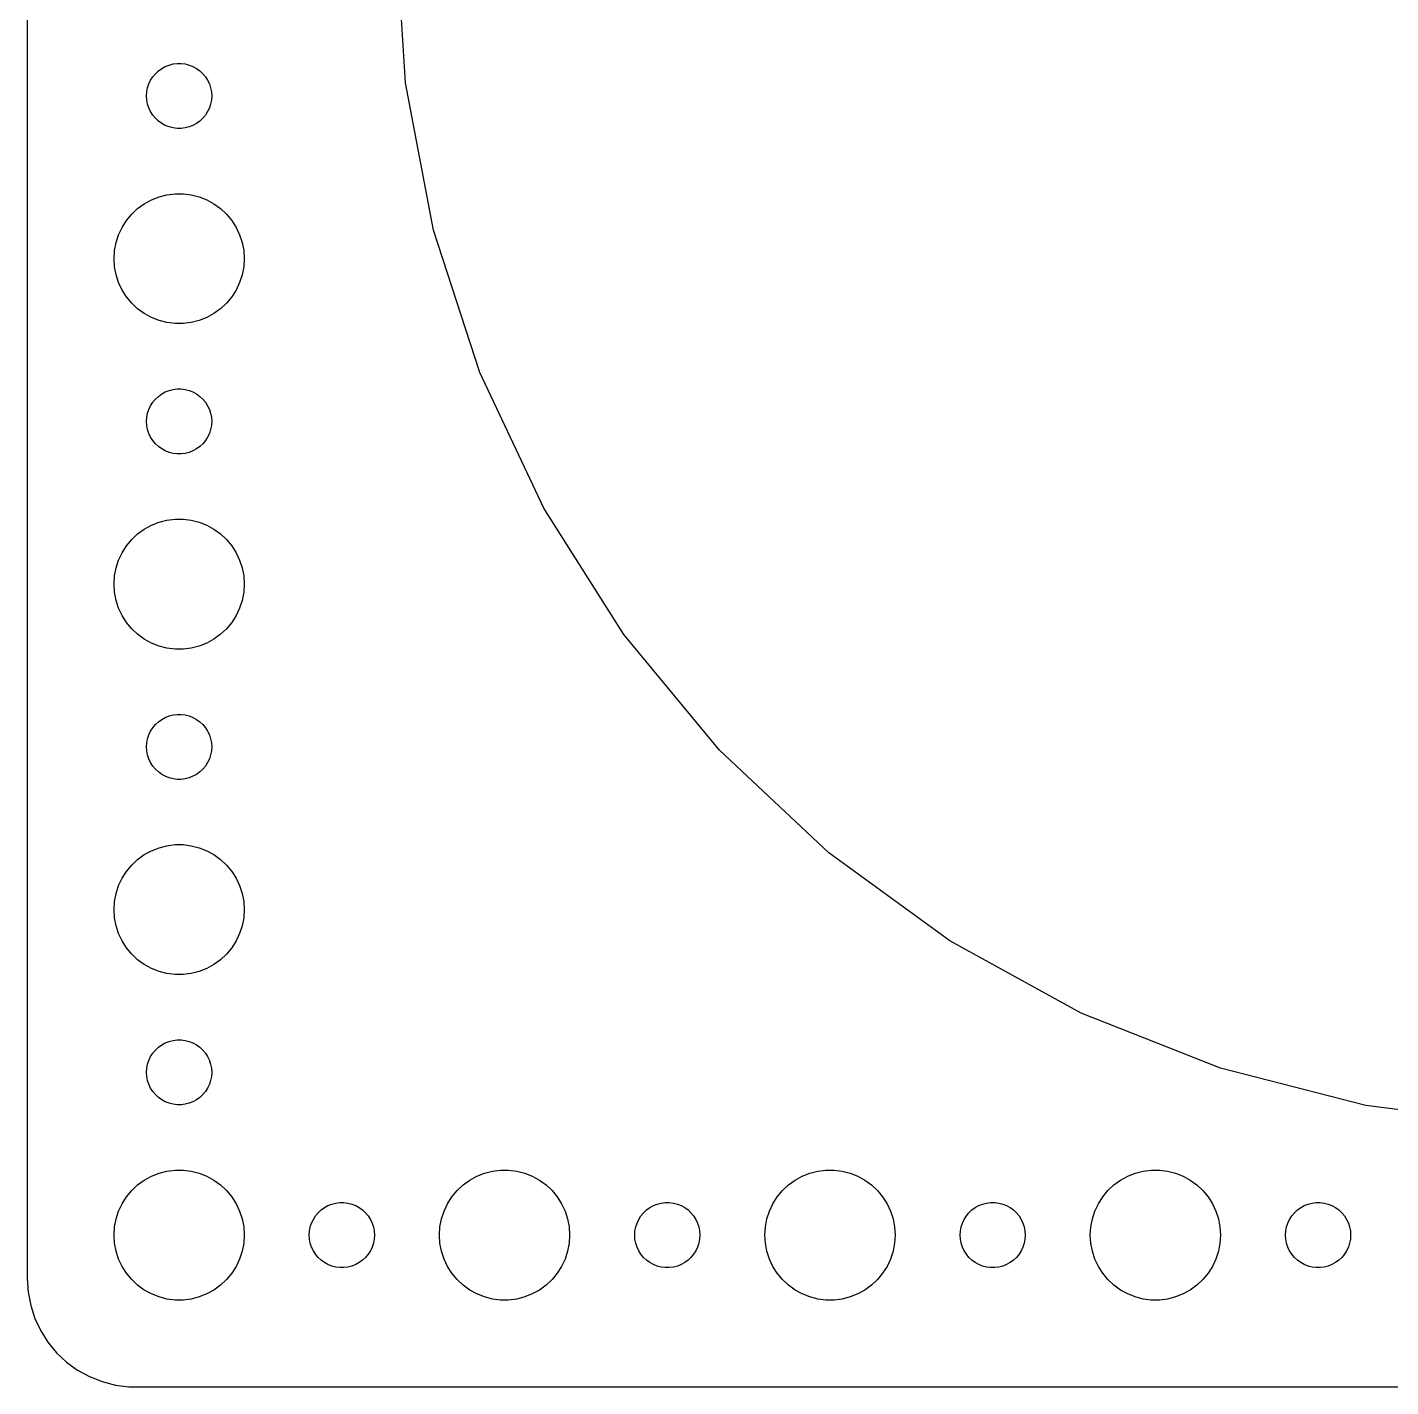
# Model space of a CAD drawing. Header units: metres. Extents: x -187 to 187, y -67 to 67.
# Drawn here: x -187 to -124.2, y -67 to -4.3 of the extents above; entities that cross this region are included whole.
import ezdxf

# ---------------------------------------------------------------- set-up
doc = ezdxf.new("R2010")
doc.units = ezdxf.units.M

msp = doc.modelspace()

# ---------------------------------------------------------------- linework, layer by layer
for p, q in [((-187, 62), (-187, -62)), ((-169.566, -6.89333), (-170, 0)), ((-180.956, -6.34422), (-180.804, -6.23351)), ((-180.804, -6.23351), (-180.639, -6.14275)), ((-180.639, -6.14275), (-180.464, -6.07341)), ((-180.464, -6.07341), (-180.281, -6.02657)), ((-180.281, -6.02657), (-180.094, -6.00294)), ((-180.094, -6.00294), (-179.906, -6.00294)), ((-179.906, -6.00294), (-179.719, -6.02657)), ((-179.719, -6.02657), (-179.536, -6.07341)), ((-179.536, -6.07341), (-179.361, -6.14275)), ((-179.361, -6.14275), (-179.196, -6.23351)), ((-179.196, -6.23351), (-179.044, -6.34422)), ((-181.395, -6.9478), (-181.314, -6.77736)), ((-181.314, -6.77736), (-181.214, -6.61832)), ((-181.214, -6.61832), (-181.093, -6.47318)), ((-181.093, -6.47318), (-180.956, -6.34422)), ((-179.044, -6.34422), (-178.907, -6.47318)), ((-178.907, -6.47318), (-178.786, -6.61832)), ((-178.786, -6.61832), (-178.686, -6.77736)), ((-178.686, -6.77736), (-178.605, -6.9478)), ((-168.272, -13.6779), (-169.566, -6.89333)), ((-181.5, -7.5), (-181.488, -7.312)), ((-181.488, -7.68799), (-181.5, -7.5)), ((-181.488, -7.312), (-181.453, -7.12695)), ((-181.453, -7.12695), (-181.395, -6.9478)), ((-178.605, -6.9478), (-178.547, -7.12695)), ((-178.547, -7.12695), (-178.512, -7.312)), ((-178.512, -7.312), (-178.5, -7.5)), ((-178.5, -7.5), (-178.512, -7.68799)), ((-181.453, -7.87303), (-181.488, -7.68799)), ((-181.395, -8.05219), (-181.453, -7.87303)), ((-181.314, -8.22263), (-181.395, -8.05219)), ((-178.605, -8.05219), (-178.686, -8.22263)), ((-178.547, -7.87303), (-178.605, -8.05219)), ((-178.512, -7.68799), (-178.547, -7.87303)), ((-181.214, -8.38167), (-181.314, -8.22263)), ((-181.093, -8.52681), (-181.214, -8.38167)), ((-180.956, -8.65576), (-181.093, -8.52681)), ((-180.804, -8.76648), (-180.956, -8.65576)), ((-180.639, -8.85724), (-180.804, -8.76648)), ((-179.196, -8.76648), (-179.361, -8.85724)), ((-179.044, -8.65576), (-179.196, -8.76648)), ((-178.907, -8.52681), (-179.044, -8.65576)), ((-178.786, -8.38167), (-178.907, -8.52681)), ((-178.686, -8.22263), (-178.786, -8.38167)), ((-180.464, -8.92657), (-180.639, -8.85724)), ((-180.281, -8.97342), (-180.464, -8.92657)), ((-180.094, -8.99704), (-180.281, -8.97342)), ((-179.906, -8.99704), (-180.094, -8.99704)), ((-179.719, -8.97342), (-179.906, -8.99704)), ((-179.536, -8.92657), (-179.719, -8.97342)), ((-179.361, -8.85724), (-179.536, -8.92657)), ((-181.912, -12.6884), (-181.607, -12.467)), ((-181.607, -12.467), (-181.277, -12.2855)), ((-181.277, -12.2855), (-180.927, -12.1468)), ((-180.927, -12.1468), (-180.562, -12.0531)), ((-180.562, -12.0531), (-180.188, -12.0059)), ((-180.188, -12.0059), (-179.812, -12.0059)), ((-179.812, -12.0059), (-179.438, -12.0531)), ((-179.438, -12.0531), (-179.073, -12.1468)), ((-179.073, -12.1468), (-178.723, -12.2855)), ((-178.723, -12.2855), (-178.393, -12.467)), ((-178.393, -12.467), (-178.088, -12.6884)), ((-182.427, -13.2366), (-182.187, -12.9464)), ((-182.187, -12.9464), (-181.912, -12.6884)), ((-178.088, -12.6884), (-177.813, -12.9464)), ((-177.813, -12.9464), (-177.573, -13.2366)), ((-182.789, -13.8956), (-182.629, -13.5547)), ((-182.629, -13.5547), (-182.427, -13.2366)), ((-177.573, -13.2366), (-177.371, -13.5547)), ((-177.371, -13.5547), (-177.211, -13.8956)), ((-166.138, -20.2468), (-168.272, -13.6779)), ((-182.976, -14.624), (-182.906, -14.2539)), ((-182.906, -14.2539), (-182.789, -13.8956)), ((-177.211, -13.8956), (-177.094, -14.2539)), ((-177.094, -14.2539), (-177.024, -14.624)), ((-183, -15), (-182.976, -14.624)), ((-182.976, -15.376), (-183, -15)), ((-177.024, -14.624), (-177, -15)), ((-177, -15), (-177.024, -15.376)), ((-182.906, -15.7461), (-182.976, -15.376)), ((-177.024, -15.376), (-177.094, -15.7461)), ((-182.789, -16.1044), (-182.906, -15.7461)), ((-182.629, -16.4453), (-182.789, -16.1044)), ((-177.211, -16.1044), (-177.371, -16.4453)), ((-177.094, -15.7461), (-177.211, -16.1044)), ((-182.427, -16.7634), (-182.629, -16.4453)), ((-182.187, -17.0536), (-182.427, -16.7634)), ((-177.573, -16.7634), (-177.813, -17.0536)), ((-177.371, -16.4453), (-177.573, -16.7634)), ((-181.912, -17.3115), (-182.187, -17.0536)), ((-181.607, -17.533), (-181.912, -17.3115)), ((-181.277, -17.7145), (-181.607, -17.533)), ((-178.393, -17.533), (-178.723, -17.7145)), ((-178.088, -17.3115), (-178.393, -17.533)), ((-177.813, -17.0536), (-178.088, -17.3115)), ((-180.927, -17.8532), (-181.277, -17.7145)), ((-180.562, -17.9469), (-180.927, -17.8532)), ((-180.188, -17.9941), (-180.562, -17.9469)), ((-179.812, -17.9941), (-180.188, -17.9941)), ((-179.438, -17.9469), (-179.812, -17.9941)), ((-179.073, -17.8532), (-179.438, -17.9469)), ((-178.723, -17.7145), (-179.073, -17.8532)), ((-163.197, -26.4964), (-166.138, -20.2468)), ((-181.093, -21.4732), (-180.956, -21.3442)), ((-180.956, -21.3442), (-180.804, -21.2335)), ((-180.804, -21.2335), (-180.639, -21.1427)), ((-180.639, -21.1427), (-180.464, -21.0734)), ((-180.464, -21.0734), (-180.281, -21.0266)), ((-180.281, -21.0266), (-180.094, -21.003)), ((-180.094, -21.003), (-179.906, -21.003)), ((-179.906, -21.003), (-179.719, -21.0266)), ((-179.719, -21.0266), (-179.536, -21.0734)), ((-179.536, -21.0734), (-179.361, -21.1427)), ((-179.361, -21.1427), (-179.196, -21.2335)), ((-179.196, -21.2335), (-179.044, -21.3442)), ((-179.044, -21.3442), (-178.907, -21.4732)), ((-181.453, -22.127), (-181.395, -21.9478)), ((-181.395, -21.9478), (-181.314, -21.7774)), ((-181.314, -21.7774), (-181.214, -21.6183)), ((-181.214, -21.6183), (-181.093, -21.4732)), ((-178.907, -21.4732), (-178.786, -21.6183)), ((-178.786, -21.6183), (-178.686, -21.7774)), ((-178.686, -21.7774), (-178.605, -21.9478)), ((-178.605, -21.9478), (-178.547, -22.127)), ((-181.5, -22.5), (-181.488, -22.312)), ((-181.488, -22.688), (-181.5, -22.5)), ((-181.488, -22.312), (-181.453, -22.127)), ((-178.547, -22.127), (-178.512, -22.312)), ((-178.512, -22.312), (-178.5, -22.5)), ((-178.5, -22.5), (-178.512, -22.688)), ((-181.453, -22.873), (-181.488, -22.688)), ((-181.395, -23.0522), (-181.453, -22.873)), ((-181.314, -23.2226), (-181.395, -23.0522)), ((-181.214, -23.3817), (-181.314, -23.2226)), ((-178.686, -23.2226), (-178.786, -23.3817)), ((-178.605, -23.0522), (-178.686, -23.2226)), ((-178.547, -22.873), (-178.605, -23.0522)), ((-178.512, -22.688), (-178.547, -22.873)), ((-181.093, -23.5268), (-181.214, -23.3817)), ((-180.956, -23.6558), (-181.093, -23.5268)), ((-180.804, -23.7665), (-180.956, -23.6558)), ((-180.639, -23.8572), (-180.804, -23.7665)), ((-180.464, -23.9266), (-180.639, -23.8572)), ((-179.361, -23.8572), (-179.536, -23.9266)), ((-179.196, -23.7665), (-179.361, -23.8572)), ((-179.044, -23.6558), (-179.196, -23.7665)), ((-178.907, -23.5268), (-179.044, -23.6558)), ((-178.786, -23.3817), (-178.907, -23.5268)), ((-180.281, -23.9734), (-180.464, -23.9266)), ((-180.094, -23.997), (-180.281, -23.9734)), ((-179.906, -23.997), (-180.094, -23.997)), ((-179.719, -23.9734), (-179.906, -23.997)), ((-179.536, -23.9266), (-179.719, -23.9734)), ((-180.562, -27.0531), (-180.188, -27.0059)), ((-180.188, -27.0059), (-179.812, -27.0059)), ((-179.812, -27.0059), (-179.438, -27.0531)), ((-159.496, -32.3282), (-163.197, -26.4964)), ((-181.912, -27.6884), (-181.607, -27.467)), ((-181.607, -27.467), (-181.277, -27.2855)), ((-181.277, -27.2855), (-180.927, -27.1468)), ((-180.927, -27.1468), (-180.562, -27.0531)), ((-179.438, -27.0531), (-179.073, -27.1468)), ((-179.073, -27.1468), (-178.723, -27.2855)), ((-178.723, -27.2855), (-178.393, -27.467)), ((-178.393, -27.467), (-178.088, -27.6884)), ((-182.629, -28.5547), (-182.427, -28.2366)), ((-182.427, -28.2366), (-182.187, -27.9464)), ((-182.187, -27.9464), (-181.912, -27.6884)), ((-178.088, -27.6884), (-177.813, -27.9464)), ((-177.813, -27.9464), (-177.573, -28.2366)), ((-177.573, -28.2366), (-177.371, -28.5547)), ((-182.906, -29.2539), (-182.789, -28.8956)), ((-182.789, -28.8956), (-182.629, -28.5547)), ((-177.371, -28.5547), (-177.211, -28.8956)), ((-177.211, -28.8956), (-177.094, -29.2539)), ((-182.976, -29.624), (-182.906, -29.2539)), ((-177.094, -29.2539), (-177.024, -29.624)), ((-183, -30), (-182.976, -29.624)), ((-182.976, -30.376), (-183, -30)), ((-177.024, -29.624), (-177, -30)), ((-177, -30), (-177.024, -30.376)), ((-182.906, -30.7461), (-182.976, -30.376)), ((-182.789, -31.1044), (-182.906, -30.7461)), ((-177.094, -30.7461), (-177.211, -31.1044)), ((-177.024, -30.376), (-177.094, -30.7461)), ((-182.629, -31.4453), (-182.789, -31.1044)), ((-177.211, -31.1044), (-177.371, -31.4453)), ((-182.427, -31.7634), (-182.629, -31.4453)), ((-182.187, -32.0536), (-182.427, -31.7634)), ((-177.573, -31.7634), (-177.813, -32.0536)), ((-177.371, -31.4453), (-177.573, -31.7634)), ((-181.912, -32.3115), (-182.187, -32.0536)), ((-181.607, -32.533), (-181.912, -32.3115)), ((-181.277, -32.7145), (-181.607, -32.533)), ((-178.393, -32.533), (-178.723, -32.7145)), ((-178.088, -32.3115), (-178.393, -32.533)), ((-177.813, -32.0536), (-178.088, -32.3115)), ((-155.093, -37.6501), (-159.496, -32.3282)), ((-180.927, -32.8532), (-181.277, -32.7145)), ((-180.562, -32.9469), (-180.927, -32.8532)), ((-180.188, -32.9941), (-180.562, -32.9469)), ((-179.812, -32.9941), (-180.188, -32.9941)), ((-179.438, -32.9469), (-179.812, -32.9941)), ((-179.073, -32.8532), (-179.438, -32.9469)), ((-178.723, -32.7145), (-179.073, -32.8532)), ((-181.093, -36.4732), (-180.956, -36.3442)), ((-180.956, -36.3442), (-180.804, -36.2335)), ((-180.804, -36.2335), (-180.639, -36.1428)), ((-180.639, -36.1428), (-180.464, -36.0734)), ((-180.464, -36.0734), (-180.281, -36.0266)), ((-180.281, -36.0266), (-180.094, -36.003)), ((-180.094, -36.003), (-179.906, -36.003)), ((-179.906, -36.003), (-179.719, -36.0266)), ((-179.719, -36.0266), (-179.536, -36.0734)), ((-179.536, -36.0734), (-179.361, -36.1428)), ((-179.361, -36.1428), (-179.196, -36.2335)), ((-179.196, -36.2335), (-179.044, -36.3442)), ((-179.044, -36.3442), (-178.907, -36.4732)), ((-181.453, -37.127), (-181.395, -36.9478)), ((-181.395, -36.9478), (-181.314, -36.7774)), ((-181.314, -36.7774), (-181.214, -36.6183)), ((-181.214, -36.6183), (-181.093, -36.4732)), ((-178.907, -36.4732), (-178.786, -36.6183)), ((-178.786, -36.6183), (-178.686, -36.7774)), ((-178.686, -36.7774), (-178.605, -36.9478)), ((-178.605, -36.9478), (-178.547, -37.127)), ((-181.5, -37.5), (-181.488, -37.312)), ((-181.488, -37.688), (-181.5, -37.5)), ((-181.488, -37.312), (-181.453, -37.127)), ((-181.453, -37.873), (-181.488, -37.688)), ((-178.547, -37.127), (-178.512, -37.312)), ((-178.512, -37.688), (-178.547, -37.873)), ((-178.512, -37.312), (-178.5, -37.5)), ((-178.5, -37.5), (-178.512, -37.688)), ((-150.058, -42.3782), (-155.093, -37.6501)), ((-181.395, -38.0522), (-181.453, -37.873)), ((-181.314, -38.2226), (-181.395, -38.0522)), ((-181.214, -38.3817), (-181.314, -38.2226)), ((-178.686, -38.2226), (-178.786, -38.3817)), ((-178.605, -38.0522), (-178.686, -38.2226)), ((-178.547, -37.873), (-178.605, -38.0522)), ((-181.093, -38.5268), (-181.214, -38.3817)), ((-180.956, -38.6558), (-181.093, -38.5268)), ((-180.804, -38.7665), (-180.956, -38.6558)), ((-180.639, -38.8572), (-180.804, -38.7665)), ((-180.464, -38.9266), (-180.639, -38.8572)), ((-180.281, -38.9734), (-180.464, -38.9266)), ((-179.536, -38.9266), (-179.719, -38.9734)), ((-179.361, -38.8572), (-179.536, -38.9266)), ((-179.196, -38.7665), (-179.361, -38.8572)), ((-179.044, -38.6558), (-179.196, -38.7665)), ((-178.907, -38.5268), (-179.044, -38.6558)), ((-178.786, -38.3817), (-178.907, -38.5268)), ((-180.094, -38.997), (-180.281, -38.9734)), ((-179.906, -38.997), (-180.094, -38.997)), ((-179.719, -38.9734), (-179.906, -38.997)), ((-180.927, -42.1468), (-180.562, -42.0531)), ((-180.562, -42.0531), (-180.188, -42.0059)), ((-180.188, -42.0059), (-179.812, -42.0059)), ((-179.812, -42.0059), (-179.438, -42.0531)), ((-179.438, -42.0531), (-179.073, -42.1468)), ((-182.187, -42.9464), (-181.912, -42.6885)), ((-181.912, -42.6885), (-181.607, -42.467)), ((-181.607, -42.467), (-181.277, -42.2855)), ((-181.277, -42.2855), (-180.927, -42.1468)), ((-179.073, -42.1468), (-178.723, -42.2855)), ((-178.723, -42.2855), (-178.393, -42.467)), ((-178.393, -42.467), (-178.088, -42.6885)), ((-178.088, -42.6885), (-177.813, -42.9464)), ((-144.47, -46.438), (-150.058, -42.3782)), ((-182.629, -43.5547), (-182.427, -43.2366)), ((-182.427, -43.2366), (-182.187, -42.9464)), ((-177.813, -42.9464), (-177.573, -43.2366)), ((-177.573, -43.2366), (-177.371, -43.5547)), ((-182.906, -44.2539), (-182.789, -43.8956)), ((-182.789, -43.8956), (-182.629, -43.5547)), ((-177.371, -43.5547), (-177.211, -43.8956)), ((-177.211, -43.8956), (-177.094, -44.2539)), ((-182.976, -44.624), (-182.906, -44.2539)), ((-177.094, -44.2539), (-177.024, -44.624)), ((-183, -45), (-182.976, -44.624)), ((-182.976, -45.376), (-183, -45)), ((-177.024, -44.624), (-177, -45)), ((-177, -45), (-177.024, -45.376)), ((-182.906, -45.7461), (-182.976, -45.376)), ((-182.789, -46.1044), (-182.906, -45.7461)), ((-177.094, -45.7461), (-177.211, -46.1044)), ((-177.024, -45.376), (-177.094, -45.7461)), ((-182.629, -46.4453), (-182.789, -46.1044)), ((-182.427, -46.7634), (-182.629, -46.4453)), ((-177.371, -46.4453), (-177.573, -46.7634)), ((-177.211, -46.1044), (-177.371, -46.4453)), ((-138.418, -49.7655), (-144.47, -46.438)), ((-182.187, -47.0536), (-182.427, -46.7634)), ((-181.912, -47.3115), (-182.187, -47.0536)), ((-177.813, -47.0536), (-178.088, -47.3115)), ((-177.573, -46.7634), (-177.813, -47.0536)), ((-181.607, -47.533), (-181.912, -47.3115)), ((-181.277, -47.7145), (-181.607, -47.533)), ((-180.927, -47.8532), (-181.277, -47.7145)), ((-178.723, -47.7145), (-179.073, -47.8532)), ((-178.393, -47.533), (-178.723, -47.7145)), ((-178.088, -47.3115), (-178.393, -47.533)), ((-180.562, -47.9469), (-180.927, -47.8532)), ((-180.188, -47.9941), (-180.562, -47.9469)), ((-179.812, -47.9941), (-180.188, -47.9941)), ((-179.438, -47.9469), (-179.812, -47.9941)), ((-179.073, -47.8532), (-179.438, -47.9469)), ((-131.996, -52.3081), (-138.418, -49.7655)), ((-181.214, -51.6183), (-181.093, -51.4732)), ((-181.093, -51.4732), (-180.956, -51.3442)), ((-180.956, -51.3442), (-180.804, -51.2335)), ((-180.804, -51.2335), (-180.639, -51.1428)), ((-180.639, -51.1428), (-180.464, -51.0734)), ((-180.464, -51.0734), (-180.281, -51.0266)), ((-180.281, -51.0266), (-180.094, -51.003)), ((-180.094, -51.003), (-179.906, -51.003)), ((-179.906, -51.003), (-179.719, -51.0266)), ((-179.719, -51.0266), (-179.536, -51.0734)), ((-179.536, -51.0734), (-179.361, -51.1428)), ((-179.361, -51.1428), (-179.196, -51.2335)), ((-179.196, -51.2335), (-179.044, -51.3442)), ((-179.044, -51.3442), (-178.907, -51.4732)), ((-178.907, -51.4732), (-178.786, -51.6183)), ((-181.488, -52.312), (-181.453, -52.127)), ((-181.453, -52.127), (-181.395, -51.9478)), ((-181.395, -51.9478), (-181.314, -51.7774)), ((-181.314, -51.7774), (-181.214, -51.6183)), ((-178.786, -51.6183), (-178.686, -51.7774)), ((-178.686, -51.7774), (-178.605, -51.9478)), ((-178.605, -51.9478), (-178.547, -52.127)), ((-178.547, -52.127), (-178.512, -52.312)), ((-181.5, -52.5), (-181.488, -52.312)), ((-181.488, -52.688), (-181.5, -52.5)), ((-181.453, -52.873), (-181.488, -52.688)), ((-178.512, -52.688), (-178.547, -52.873)), ((-178.512, -52.312), (-178.5, -52.5)), ((-178.5, -52.5), (-178.512, -52.688)), ((-125.306, -54.0258), (-131.996, -52.3081)), ((-181.395, -53.0522), (-181.453, -52.873)), ((-181.314, -53.2226), (-181.395, -53.0522)), ((-181.214, -53.3817), (-181.314, -53.2226)), ((-181.093, -53.5268), (-181.214, -53.3817)), ((-178.786, -53.3817), (-178.907, -53.5268)), ((-178.686, -53.2226), (-178.786, -53.3817)), ((-178.605, -53.0522), (-178.686, -53.2226)), ((-178.547, -52.873), (-178.605, -53.0522)), ((-180.956, -53.6558), (-181.093, -53.5268)), ((-180.804, -53.7665), (-180.956, -53.6558)), ((-180.639, -53.8572), (-180.804, -53.7665)), ((-180.464, -53.9266), (-180.639, -53.8572)), ((-180.281, -53.9734), (-180.464, -53.9266)), ((-180.094, -53.997), (-180.281, -53.9734)), ((-179.906, -53.997), (-180.094, -53.997)), ((-179.719, -53.9734), (-179.906, -53.997)), ((-179.536, -53.9266), (-179.719, -53.9734)), ((-179.361, -53.8572), (-179.536, -53.9266)), ((-179.196, -53.7665), (-179.361, -53.8572)), ((-179.044, -53.6558), (-179.196, -53.7665)), ((-178.907, -53.5268), (-179.044, -53.6558)), ((-118.453, -54.8915), (-125.306, -54.0258)), ((-181.277, -57.2855), (-180.927, -57.1468)), ((-180.927, -57.1468), (-180.562, -57.0531)), ((-180.562, -57.0531), (-180.188, -57.0059)), ((-180.188, -57.0059), (-179.812, -57.0059)), ((-179.812, -57.0059), (-179.438, -57.0531)), ((-179.438, -57.0531), (-179.073, -57.1468)), ((-179.073, -57.1468), (-178.723, -57.2855)), ((-166.277, -57.2855), (-165.927, -57.1468)), ((-165.927, -57.1468), (-165.562, -57.0531)), ((-165.562, -57.0531), (-165.188, -57.0059)), ((-165.188, -57.0059), (-164.812, -57.0059)), ((-164.812, -57.0059), (-164.438, -57.0531)), ((-164.438, -57.0531), (-164.073, -57.1468)), ((-164.073, -57.1468), (-163.723, -57.2855)), ((-151.277, -57.2855), (-150.927, -57.1468)), ((-150.927, -57.1468), (-150.562, -57.0531)), ((-150.562, -57.0531), (-150.188, -57.0059)), ((-150.188, -57.0059), (-149.812, -57.0059)), ((-149.812, -57.0059), (-149.438, -57.0531)), ((-149.438, -57.0531), (-149.073, -57.1468)), ((-149.073, -57.1468), (-148.723, -57.2855)), ((-136.277, -57.2855), (-135.927, -57.1468)), ((-135.927, -57.1468), (-135.562, -57.0531)), ((-135.562, -57.0531), (-135.188, -57.0059)), ((-135.188, -57.0059), (-134.812, -57.0059)), ((-134.812, -57.0059), (-134.438, -57.0531)), ((-134.438, -57.0531), (-134.073, -57.1468)), ((-134.073, -57.1468), (-133.723, -57.2855)), ((-182.187, -57.9464), (-181.912, -57.6885)), ((-181.912, -57.6885), (-181.607, -57.467)), ((-181.607, -57.467), (-181.277, -57.2855)), ((-178.723, -57.2855), (-178.393, -57.467)), ((-178.393, -57.467), (-178.088, -57.6885)), ((-178.088, -57.6885), (-177.813, -57.9464)), ((-167.187, -57.9464), (-166.912, -57.6885)), ((-166.912, -57.6885), (-166.607, -57.467)), ((-166.607, -57.467), (-166.277, -57.2855)), ((-163.723, -57.2855), (-163.393, -57.467)), ((-163.393, -57.467), (-163.088, -57.6885)), ((-163.088, -57.6885), (-162.813, -57.9464)), ((-152.187, -57.9464), (-151.912, -57.6885)), ((-151.912, -57.6885), (-151.607, -57.467)), ((-151.607, -57.467), (-151.277, -57.2855)), ((-148.723, -57.2855), (-148.393, -57.467)), ((-148.393, -57.467), (-148.088, -57.6885)), ((-148.088, -57.6885), (-147.813, -57.9464)), ((-137.187, -57.9464), (-136.912, -57.6885)), ((-136.912, -57.6885), (-136.607, -57.467)), ((-136.607, -57.467), (-136.277, -57.2855)), ((-133.723, -57.2855), (-133.393, -57.467)), ((-133.393, -57.467), (-133.088, -57.6885)), ((-133.088, -57.6885), (-132.813, -57.9464)), ((-182.629, -58.5547), (-182.427, -58.2366)), ((-182.427, -58.2366), (-182.187, -57.9464)), ((-177.813, -57.9464), (-177.573, -58.2366)), ((-177.573, -58.2366), (-177.371, -58.5547)), ((-167.629, -58.5547), (-167.427, -58.2366)), ((-167.427, -58.2366), (-167.187, -57.9464)), ((-162.813, -57.9464), (-162.573, -58.2366)), ((-162.573, -58.2366), (-162.371, -58.5547)), ((-152.629, -58.5547), (-152.427, -58.2366)), ((-152.427, -58.2366), (-152.187, -57.9464)), ((-147.813, -57.9464), (-147.573, -58.2366)), ((-147.573, -58.2366), (-147.371, -58.5547)), ((-137.629, -58.5547), (-137.427, -58.2366)), ((-137.427, -58.2366), (-137.187, -57.9464)), ((-132.813, -57.9464), (-132.573, -58.2366)), ((-132.573, -58.2366), (-132.371, -58.5547)), ((-182.906, -59.2539), (-182.789, -58.8956)), ((-182.789, -58.8956), (-182.629, -58.5547)), ((-177.371, -58.5547), (-177.211, -58.8956)), ((-177.211, -58.8956), (-177.094, -59.2539)), ((-173.714, -59.1183), (-173.593, -58.9732)), ((-173.593, -58.9732), (-173.456, -58.8442)), ((-173.456, -58.8442), (-173.304, -58.7335)), ((-173.304, -58.7335), (-173.139, -58.6428)), ((-173.139, -58.6428), (-172.964, -58.5734)), ((-172.964, -58.5734), (-172.781, -58.5266)), ((-172.781, -58.5266), (-172.594, -58.503)), ((-172.594, -58.503), (-172.406, -58.503)), ((-172.406, -58.503), (-172.219, -58.5266)), ((-172.219, -58.5266), (-172.036, -58.5734)), ((-172.036, -58.5734), (-171.861, -58.6428)), ((-171.861, -58.6428), (-171.696, -58.7335)), ((-171.696, -58.7335), (-171.544, -58.8442)), ((-171.544, -58.8442), (-171.407, -58.9732)), ((-171.407, -58.9732), (-171.286, -59.1183)), ((-167.906, -59.2539), (-167.789, -58.8956)), ((-167.789, -58.8956), (-167.629, -58.5547)), ((-162.371, -58.5547), (-162.211, -58.8956)), ((-162.211, -58.8956), (-162.094, -59.2539)), ((-158.714, -59.1183), (-158.593, -58.9732)), ((-158.593, -58.9732), (-158.456, -58.8442)), ((-158.456, -58.8442), (-158.304, -58.7335)), ((-158.304, -58.7335), (-158.139, -58.6428)), ((-158.139, -58.6428), (-157.964, -58.5734)), ((-157.964, -58.5734), (-157.781, -58.5266)), ((-157.781, -58.5266), (-157.594, -58.503)), ((-157.594, -58.503), (-157.406, -58.503)), ((-157.406, -58.503), (-157.219, -58.5266)), ((-157.219, -58.5266), (-157.036, -58.5734)), ((-157.036, -58.5734), (-156.861, -58.6428)), ((-156.861, -58.6428), (-156.696, -58.7335)), ((-156.696, -58.7335), (-156.544, -58.8442)), ((-156.544, -58.8442), (-156.407, -58.9732)), ((-156.407, -58.9732), (-156.286, -59.1183)), ((-152.906, -59.2539), (-152.789, -58.8956)), ((-152.789, -58.8956), (-152.629, -58.5547)), ((-147.371, -58.5547), (-147.211, -58.8956)), ((-147.211, -58.8956), (-147.094, -59.2539)), ((-143.714, -59.1183), (-143.593, -58.9732)), ((-143.593, -58.9732), (-143.456, -58.8442)), ((-143.456, -58.8442), (-143.304, -58.7335)), ((-143.304, -58.7335), (-143.139, -58.6428)), ((-143.139, -58.6428), (-142.964, -58.5734)), ((-142.964, -58.5734), (-142.781, -58.5266)), ((-142.781, -58.5266), (-142.594, -58.503)), ((-142.594, -58.503), (-142.406, -58.503)), ((-142.406, -58.503), (-142.219, -58.5266)), ((-142.219, -58.5266), (-142.036, -58.5734)), ((-142.036, -58.5734), (-141.861, -58.6428)), ((-141.861, -58.6428), (-141.696, -58.7335)), ((-141.696, -58.7335), (-141.544, -58.8442)), ((-141.544, -58.8442), (-141.407, -58.9732)), ((-141.407, -58.9732), (-141.286, -59.1183)), ((-137.906, -59.2539), (-137.789, -58.8956)), ((-137.789, -58.8956), (-137.629, -58.5547)), ((-132.371, -58.5547), (-132.211, -58.8956)), ((-132.211, -58.8956), (-132.094, -59.2539)), ((-128.714, -59.1183), (-128.593, -58.9732)), ((-128.593, -58.9732), (-128.456, -58.8442)), ((-128.456, -58.8442), (-128.304, -58.7335)), ((-128.304, -58.7335), (-128.139, -58.6428)), ((-128.139, -58.6428), (-127.964, -58.5734)), ((-127.964, -58.5734), (-127.781, -58.5266)), ((-127.781, -58.5266), (-127.594, -58.503)), ((-127.594, -58.503), (-127.406, -58.503)), ((-127.406, -58.503), (-127.219, -58.5266)), ((-127.219, -58.5266), (-127.036, -58.5734)), ((-127.036, -58.5734), (-126.861, -58.6428)), ((-126.861, -58.6428), (-126.696, -58.7335)), ((-126.696, -58.7335), (-126.544, -58.8442)), ((-126.544, -58.8442), (-126.407, -58.9732)), ((-126.407, -58.9732), (-126.286, -59.1183)), ((-183, -60), (-182.976, -59.624)), ((-182.976, -59.624), (-182.906, -59.2539)), ((-177.094, -59.2539), (-177.024, -59.624)), ((-177.024, -59.624), (-177, -60)), ((-173.988, -59.812), (-173.953, -59.627)), ((-173.953, -59.627), (-173.895, -59.4478)), ((-173.895, -59.4478), (-173.814, -59.2774)), ((-173.814, -59.2774), (-173.714, -59.1183)), ((-171.286, -59.1183), (-171.186, -59.2774)), ((-171.186, -59.2774), (-171.105, -59.4478)), ((-171.105, -59.4478), (-171.047, -59.627)), ((-171.047, -59.627), (-171.012, -59.812)), ((-168, -60), (-167.976, -59.624)), ((-167.976, -59.624), (-167.906, -59.2539)), ((-162.094, -59.2539), (-162.024, -59.624)), ((-162.024, -59.624), (-162, -60)), ((-158.988, -59.812), (-158.953, -59.627)), ((-158.953, -59.627), (-158.895, -59.4478)), ((-158.895, -59.4478), (-158.814, -59.2774)), ((-158.814, -59.2774), (-158.714, -59.1183)), ((-156.286, -59.1183), (-156.186, -59.2774)), ((-156.186, -59.2774), (-156.105, -59.4478)), ((-156.105, -59.4478), (-156.047, -59.627)), ((-156.047, -59.627), (-156.012, -59.812)), ((-153, -60), (-152.976, -59.624)), ((-152.976, -59.624), (-152.906, -59.2539)), ((-147.094, -59.2539), (-147.024, -59.624)), ((-147.024, -59.624), (-147, -60)), ((-143.988, -59.812), (-143.953, -59.627)), ((-143.953, -59.627), (-143.895, -59.4478)), ((-143.895, -59.4478), (-143.814, -59.2774)), ((-143.814, -59.2774), (-143.714, -59.1183)), ((-141.286, -59.1183), (-141.186, -59.2774)), ((-141.186, -59.2774), (-141.105, -59.4478)), ((-141.105, -59.4478), (-141.047, -59.627)), ((-141.047, -59.627), (-141.012, -59.812)), ((-138, -60), (-137.976, -59.624)), ((-137.976, -59.624), (-137.906, -59.2539)), ((-132.094, -59.2539), (-132.024, -59.624)), ((-132.024, -59.624), (-132, -60)), ((-128.988, -59.812), (-128.953, -59.627)), ((-128.953, -59.627), (-128.895, -59.4478)), ((-128.895, -59.4478), (-128.814, -59.2774)), ((-128.814, -59.2774), (-128.714, -59.1183)), ((-126.286, -59.1183), (-126.186, -59.2774)), ((-126.186, -59.2774), (-126.105, -59.4478)), ((-126.105, -59.4478), (-126.047, -59.627)), ((-126.047, -59.627), (-126.012, -59.812)), ((-182.976, -60.376), (-183, -60)), ((-177, -60), (-177.024, -60.376)), ((-174, -60), (-173.988, -59.812)), ((-173.988, -60.188), (-174, -60)), ((-173.953, -60.373), (-173.988, -60.188)), ((-171.012, -60.188), (-171.047, -60.373)), ((-171.012, -59.812), (-171, -60)), ((-171, -60), (-171.012, -60.188)), ((-167.976, -60.376), (-168, -60)), ((-162, -60), (-162.024, -60.376)), ((-159, -60), (-158.988, -59.812)), ((-158.988, -60.188), (-159, -60)), ((-158.953, -60.373), (-158.988, -60.188)), ((-156.012, -60.188), (-156.047, -60.373)), ((-156.012, -59.812), (-156, -60)), ((-156, -60), (-156.012, -60.188)), ((-152.976, -60.376), (-153, -60)), ((-147, -60), (-147.024, -60.376)), ((-144, -60), (-143.988, -59.812)), ((-143.988, -60.188), (-144, -60)), ((-143.953, -60.373), (-143.988, -60.188)), ((-141.012, -60.188), (-141.047, -60.373)), ((-141.012, -59.812), (-141, -60)), ((-141, -60), (-141.012, -60.188)), ((-137.976, -60.376), (-138, -60)), ((-132, -60), (-132.024, -60.376)), ((-129, -60), (-128.988, -59.812)), ((-128.988, -60.188), (-129, -60)), ((-128.953, -60.373), (-128.988, -60.188)), ((-126.012, -60.188), (-126.047, -60.373)), ((-126.012, -59.812), (-126, -60)), ((-126, -60), (-126.012, -60.188)), ((-182.906, -60.7461), (-182.976, -60.376)), ((-182.789, -61.1044), (-182.906, -60.7461)), ((-177.094, -60.7461), (-177.211, -61.1044)), ((-177.024, -60.376), (-177.094, -60.7461)), ((-173.895, -60.5522), (-173.953, -60.373)), ((-173.814, -60.7226), (-173.895, -60.5522)), ((-173.714, -60.8817), (-173.814, -60.7226)), ((-173.593, -61.0268), (-173.714, -60.8817)), ((-171.286, -60.8817), (-171.407, -61.0268)), ((-171.186, -60.7226), (-171.286, -60.8817)), ((-171.105, -60.5522), (-171.186, -60.7226)), ((-171.047, -60.373), (-171.105, -60.5522)), ((-167.906, -60.7461), (-167.976, -60.376)), ((-167.789, -61.1044), (-167.906, -60.7461)), ((-162.094, -60.7461), (-162.211, -61.1044)), ((-162.024, -60.376), (-162.094, -60.7461)), ((-158.895, -60.5522), (-158.953, -60.373)), ((-158.814, -60.7226), (-158.895, -60.5522)), ((-158.714, -60.8817), (-158.814, -60.7226)), ((-158.593, -61.0268), (-158.714, -60.8817)), ((-156.286, -60.8817), (-156.407, -61.0268)), ((-156.186, -60.7226), (-156.286, -60.8817)), ((-156.105, -60.5522), (-156.186, -60.7226)), ((-156.047, -60.373), (-156.105, -60.5522)), ((-152.906, -60.7461), (-152.976, -60.376)), ((-152.789, -61.1044), (-152.906, -60.7461)), ((-147.094, -60.7461), (-147.211, -61.1044)), ((-147.024, -60.376), (-147.094, -60.7461)), ((-143.895, -60.5522), (-143.953, -60.373)), ((-143.814, -60.7226), (-143.895, -60.5522)), ((-143.714, -60.8817), (-143.814, -60.7226)), ((-143.593, -61.0268), (-143.714, -60.8817)), ((-141.286, -60.8817), (-141.407, -61.0268)), ((-141.186, -60.7226), (-141.286, -60.8817)), ((-141.105, -60.5522), (-141.186, -60.7226)), ((-141.047, -60.373), (-141.105, -60.5522)), ((-137.906, -60.7461), (-137.976, -60.376)), ((-137.789, -61.1044), (-137.906, -60.7461)), ((-132.094, -60.7461), (-132.211, -61.1044)), ((-132.024, -60.376), (-132.094, -60.7461)), ((-128.895, -60.5522), (-128.953, -60.373)), ((-128.814, -60.7226), (-128.895, -60.5522)), ((-128.714, -60.8817), (-128.814, -60.7226)), ((-128.593, -61.0268), (-128.714, -60.8817)), ((-126.286, -60.8817), (-126.407, -61.0268)), ((-126.186, -60.7226), (-126.286, -60.8817)), ((-126.105, -60.5522), (-126.186, -60.7226)), ((-126.047, -60.373), (-126.105, -60.5522)), ((-182.629, -61.4453), (-182.789, -61.1044)), ((-182.427, -61.7634), (-182.629, -61.4453)), ((-177.371, -61.4453), (-177.573, -61.7634)), ((-177.211, -61.1044), (-177.371, -61.4453)), ((-173.456, -61.1558), (-173.593, -61.0268)), ((-173.304, -61.2665), (-173.456, -61.1558)), ((-173.139, -61.3572), (-173.304, -61.2665)), ((-172.964, -61.4266), (-173.139, -61.3572)), ((-172.781, -61.4734), (-172.964, -61.4266)), ((-172.594, -61.497), (-172.781, -61.4734)), ((-172.406, -61.497), (-172.594, -61.497)), ((-172.219, -61.4734), (-172.406, -61.497)), ((-172.036, -61.4266), (-172.219, -61.4734)), ((-171.861, -61.3572), (-172.036, -61.4266)), ((-171.696, -61.2665), (-171.861, -61.3572)), ((-171.544, -61.1558), (-171.696, -61.2665)), ((-171.407, -61.0268), (-171.544, -61.1558)), ((-167.629, -61.4453), (-167.789, -61.1044)), ((-167.427, -61.7634), (-167.629, -61.4453)), ((-162.371, -61.4453), (-162.573, -61.7634)), ((-162.211, -61.1044), (-162.371, -61.4453)), ((-158.456, -61.1558), (-158.593, -61.0268)), ((-158.304, -61.2665), (-158.456, -61.1558)), ((-158.139, -61.3572), (-158.304, -61.2665)), ((-157.964, -61.4266), (-158.139, -61.3572)), ((-157.781, -61.4734), (-157.964, -61.4266)), ((-157.594, -61.497), (-157.781, -61.4734)), ((-157.406, -61.497), (-157.594, -61.497)), ((-157.219, -61.4734), (-157.406, -61.497)), ((-157.036, -61.4266), (-157.219, -61.4734)), ((-156.861, -61.3572), (-157.036, -61.4266)), ((-156.696, -61.2665), (-156.861, -61.3572)), ((-156.544, -61.1558), (-156.696, -61.2665)), ((-156.407, -61.0268), (-156.544, -61.1558)), ((-152.629, -61.4453), (-152.789, -61.1044)), ((-152.427, -61.7634), (-152.629, -61.4453)), ((-147.371, -61.4453), (-147.573, -61.7634)), ((-147.211, -61.1044), (-147.371, -61.4453)), ((-143.456, -61.1558), (-143.593, -61.0268)), ((-143.304, -61.2665), (-143.456, -61.1558)), ((-143.139, -61.3572), (-143.304, -61.2665)), ((-142.964, -61.4266), (-143.139, -61.3572)), ((-142.781, -61.4734), (-142.964, -61.4266)), ((-142.594, -61.497), (-142.781, -61.4734)), ((-142.406, -61.497), (-142.594, -61.497)), ((-142.219, -61.4734), (-142.406, -61.497)), ((-142.036, -61.4266), (-142.219, -61.4734)), ((-141.861, -61.3572), (-142.036, -61.4266)), ((-141.696, -61.2665), (-141.861, -61.3572)), ((-141.544, -61.1558), (-141.696, -61.2665)), ((-141.407, -61.0268), (-141.544, -61.1558)), ((-137.629, -61.4453), (-137.789, -61.1044)), ((-137.427, -61.7634), (-137.629, -61.4453)), ((-132.371, -61.4453), (-132.573, -61.7634)), ((-132.211, -61.1044), (-132.371, -61.4453)), ((-128.456, -61.1558), (-128.593, -61.0268)), ((-128.304, -61.2665), (-128.456, -61.1558)), ((-128.139, -61.3572), (-128.304, -61.2665)), ((-127.964, -61.4266), (-128.139, -61.3572)), ((-127.781, -61.4734), (-127.964, -61.4266)), ((-127.594, -61.497), (-127.781, -61.4734)), ((-127.406, -61.497), (-127.594, -61.497)), ((-127.219, -61.4734), (-127.406, -61.497)), ((-127.036, -61.4266), (-127.219, -61.4734)), ((-126.861, -61.3572), (-127.036, -61.4266)), ((-126.696, -61.2665), (-126.861, -61.3572)), ((-126.544, -61.1558), (-126.696, -61.2665)), ((-126.407, -61.0268), (-126.544, -61.1558)), ((-187, -62), (-186.961, -62.6267)), ((-182.187, -62.0536), (-182.427, -61.7634)), ((-181.912, -62.3115), (-182.187, -62.0536)), ((-177.813, -62.0536), (-178.088, -62.3115)), ((-177.573, -61.7634), (-177.813, -62.0536)), ((-167.187, -62.0536), (-167.427, -61.7634)), ((-166.912, -62.3115), (-167.187, -62.0536)), ((-162.813, -62.0536), (-163.088, -62.3115)), ((-162.573, -61.7634), (-162.813, -62.0536)), ((-152.187, -62.0536), (-152.427, -61.7634)), ((-151.912, -62.3115), (-152.187, -62.0536)), ((-147.813, -62.0536), (-148.088, -62.3115)), ((-147.573, -61.7634), (-147.813, -62.0536)), ((-137.187, -62.0536), (-137.427, -61.7634)), ((-136.912, -62.3115), (-137.187, -62.0536)), ((-132.813, -62.0536), (-133.088, -62.3115)), ((-132.573, -61.7634), (-132.813, -62.0536)), ((-186.961, -62.6267), (-186.843, -63.2434)), ((-181.607, -62.533), (-181.912, -62.3115)), ((-181.277, -62.7145), (-181.607, -62.533)), ((-180.927, -62.8532), (-181.277, -62.7145)), ((-178.723, -62.7145), (-179.073, -62.8532)), ((-178.393, -62.533), (-178.723, -62.7145)), ((-178.088, -62.3115), (-178.393, -62.533)), ((-166.607, -62.533), (-166.912, -62.3115)), ((-166.277, -62.7145), (-166.607, -62.533)), ((-165.927, -62.8532), (-166.277, -62.7145)), ((-163.723, -62.7145), (-164.073, -62.8532)), ((-163.393, -62.533), (-163.723, -62.7145)), ((-163.088, -62.3115), (-163.393, -62.533)), ((-151.607, -62.533), (-151.912, -62.3115)), ((-151.277, -62.7145), (-151.607, -62.533)), ((-150.927, -62.8532), (-151.277, -62.7145)), ((-148.723, -62.7145), (-149.073, -62.8532)), ((-148.393, -62.533), (-148.723, -62.7145)), ((-148.088, -62.3115), (-148.393, -62.533)), ((-136.607, -62.533), (-136.912, -62.3115)), ((-136.277, -62.7145), (-136.607, -62.533)), ((-135.927, -62.8532), (-136.277, -62.7145)), ((-133.723, -62.7145), (-134.073, -62.8532)), ((-133.393, -62.533), (-133.723, -62.7145)), ((-133.088, -62.3115), (-133.393, -62.533)), ((-186.843, -63.2434), (-186.649, -63.8406)), ((-180.562, -62.9469), (-180.927, -62.8532)), ((-180.188, -62.9941), (-180.562, -62.9469)), ((-179.812, -62.9941), (-180.188, -62.9941)), ((-179.438, -62.9469), (-179.812, -62.9941)), ((-179.073, -62.8532), (-179.438, -62.9469)), ((-165.562, -62.9469), (-165.927, -62.8532)), ((-165.188, -62.9941), (-165.562, -62.9469)), ((-164.812, -62.9941), (-165.188, -62.9941)), ((-164.438, -62.9469), (-164.812, -62.9941)), ((-164.073, -62.8532), (-164.438, -62.9469)), ((-150.562, -62.9469), (-150.927, -62.8532)), ((-150.188, -62.9941), (-150.562, -62.9469)), ((-149.812, -62.9941), (-150.188, -62.9941)), ((-149.438, -62.9469), (-149.812, -62.9941)), ((-149.073, -62.8532), (-149.438, -62.9469)), ((-135.562, -62.9469), (-135.927, -62.8532)), ((-135.188, -62.9941), (-135.562, -62.9469)), ((-134.812, -62.9941), (-135.188, -62.9941)), ((-134.438, -62.9469), (-134.812, -62.9941)), ((-134.073, -62.8532), (-134.438, -62.9469)), ((-186.649, -63.8406), (-186.382, -64.4088)), ((-186.382, -64.4088), (-186.045, -64.9389)), ((-186.045, -64.9389), (-185.645, -65.4227)), ((-185.645, -65.4227), (-185.187, -65.8526)), ((-185.187, -65.8526), (-184.679, -66.2216)), ((-184.679, -66.2216), (-184.129, -66.5241)), ((-184.129, -66.5241), (-183.545, -66.7553)), ((-183.545, -66.7553), (-182.937, -66.9114)), ((-182.937, -66.9114), (-182.314, -66.9901)), ((-182.314, -66.9901), (182.314, -66.9901))]:
    msp.add_line(p, q)

doc.saveas('drawing.dxf')
